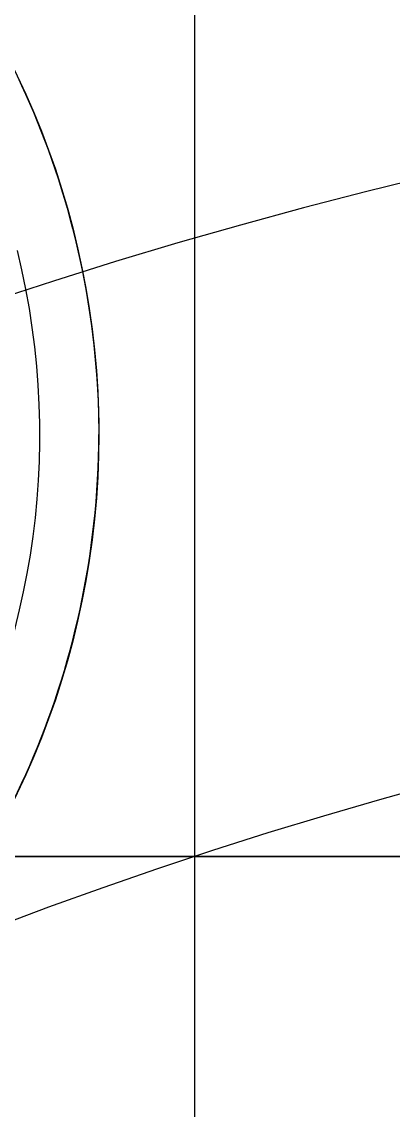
# Model space of a CAD drawing. Header units: inches. Extents: x -3.4 to 11, y -3.7 to 6.8.
# Drawn here: x -0.5505 to -0.4266, y 1.4115 to 1.7742 of the extents above; entities that cross this region are included whole.
import ezdxf

# ---------------------------------------------------------------- set-up
doc = ezdxf.new("R2010")
doc.units = ezdxf.units.IN
doc.header["$MEASUREMENT"] = 0
doc.layers.add('47', color=7, linetype='Continuous')
doc.layers.add('49', color=7, linetype='Continuous')

# ---------------------------------------------------------------- blocks, each defined once
blk = doc.blocks.new('motor mount_v6_torque arm')
at = {"layer": '47', "color": 0}
for p, q in [((17.6581, 36, 9), (9, 36, 9)), ((19.0232, 35.1869), (19.0232, 35.1869, 18))]:
    blk.add_line(p, q, dxfattribs=at)
at = {"layer": '47', "color": 0, "extrusion": (1, 8.86403e-17, 6.12323e-17)}
for start, end in [(180, 0), (0, 180)]:
    blk.add_arc((43, 9, 9), 7, start, end, dxfattribs=at)
at = {"layer": '47', "color": 0}
for points in [[(9.1049, 50, 9), (9.1049, 50, 7.987), (9.125, 49.7763, 6.9778), (9.2426, 48.9348, 5.1547), (9.3436, 48.3103, 4.3326), (9.7034, 46.8046, 3.0411), (9.9631, 45.9302, 2.5722), (10.6767, 44.1109, 2.0237), (11.1199, 43.1934, 1.9483), (12.6516, 40.5843, 2.2016), (13.9091, 39.1039, 2.9631), (15.7362, 37.412, 4.707), (16.3268, 36.9416, 5.3821), (17.2991, 36.2288, 7.014), (17.6581, 36, 7.9756), (17.6581, 36, 9)], [(9.1049, 50, 9), (9.1049, 50, 10.0115), (9.1248, 49.7781, 11.0182), (9.2428, 48.9332, 12.8488), (9.3439, 48.3095, 13.6673), (9.7016, 46.8115, 14.9538), (9.9639, 45.9289, 15.4275), (10.6723, 44.1215, 15.9738), (11.117, 43.1988, 16.0517), (12.6507, 40.5849, 15.7994), (13.9141, 39.0992, 15.032), (15.7335, 37.4145, 13.2957), (16.3262, 36.9422, 12.6182), (17.2968, 36.2305, 10.9907), (17.6581, 36, 10.023), (17.6581, 36, 9)]]:
    blk.add_open_spline(points, degree=3, knots=[0, 0, 0, 0, 0.125, 0.125, 0.25, 0.25, 0.375, 0.375, 0.5, 0.5, 0.75, 0.75, 0.875, 0.875, 1, 1, 1, 1], dxfattribs=at)
blk = doc.blocks.new('m8x30mm')
at = {"layer": '49', "color": 0, "extrusion": (1, -1.87486e-17, -7.0442e-15)}
for centre in [(0, 0, 0.5333), (0, 0, 7.4667)]:
    blk.add_arc(centre, 6.5, 90, 270, dxfattribs=at)

msp = doc.modelspace()

# ---------------------------------------------------------------- linework, layer by layer
at = {"color": 0}
msp.add_circle((0, 0), 1.5748, dxfattribs=at)
at = {"color": 0, "extrusion": (0, 1, 0)}
msp.add_circle((0, 0, 1.49606), 0.7874, dxfattribs=at)
at = {"color": 0}
msp.add_arc((0, 0), 1.77165, 91.27334, 88.72666, dxfattribs=at)

# ---------------------------------------------------------------- block references
at = {"color": 0, "extrusion": (0, 1, 0), "xscale": 0.03937007874015748, "yscale": 0.03937007874015748, "zscale": 0.03937007874015748, "rotation": 270}
msp.add_blockref('motor mount_v6_torque arm', (-0.8925, 2.44022, 1.28236), dxfattribs=at)
at = {"color": 0, "extrusion": (-0.970855, -0.239666, 0), "xscale": 0.03937007874015747, "yscale": 0.03937007874015747, "zscale": 0.03937007874015747, "rotation": 90}
msp.add_blockref('m8x30mm', (-1.78082, 1.77093, 0.38483), dxfattribs=at)

doc.saveas('drawing.dxf')
